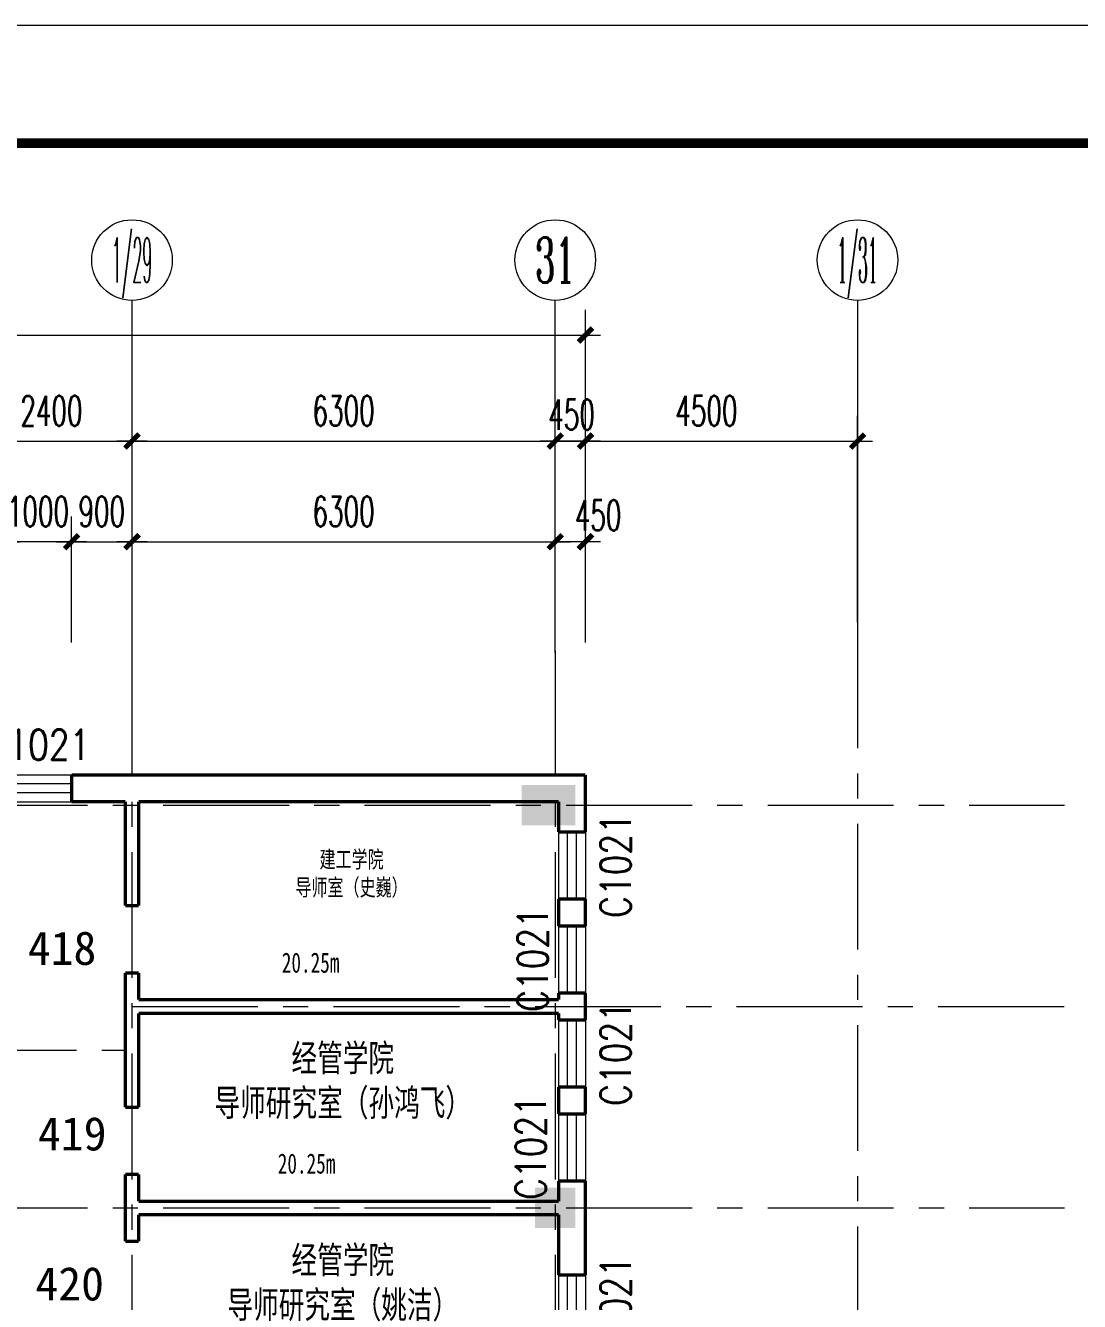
# Model space of a CAD drawing. Extents: x 2719331 to 3465925, y -270324 to -167476.
# Drawn here: x 3265027 to 3280716, y -187111 to -168105 of the extents above; entities that cross this region are included whole.
import ezdxf
from ezdxf.enums import TextEntityAlignment as Align

# ---------------------------------------------------------------- set-up
doc = ezdxf.new("R2010")
doc.units = 0
doc.header["$LTSCALE"] = 1500
doc.header["$MEASUREMENT"] = 0
doc.linetypes.add('CENTER', pattern=[2, 1.25, -0.25, 0.25, -0.25])
doc.layers.get('0').update_dxf_attribs({"linetype": 'CONTINUOUS', "lineweight": 0})
doc.layers.get('DEFPOINTS').update_dxf_attribs({"linetype": 'CONTINUOUS', "lineweight": 5})
for name, color, linetype, lineweight in [('AXIS', 7, 'CONTINUOUS', 5), ('AXIS_TEXT', 7, 'CONTINUOUS', 5), ('COLUMN', 7, 'CONTINUOUS', 5), ('DOTE', 7, 'CENTER', 5), ('WALL', 7, 'CONTINUOUS', 5), ('WINDOW', 7, 'CONTINUOUS', 5), ('WINDOW_TEXT', 7, 'CONTINUOUS', 5), ('我的', 7, 'CONTINUOUS', 5)]:
    doc.layers.add(name, color=color, linetype=linetype, lineweight=lineweight)
doc.layers.add('中文', color=4, linetype='CONTINUOUS')
doc.layers.add('地面', color=250, linetype='CONTINUOUS')
doc.styles.add('_SIMPLEX', font='SIMPLEX.shx', dxfattribs={"width": 0.6})
doc.styles.add('COMPLEX', font='COMPLEX')
doc.styles.add('DIM_FONT', font='romans.shx', dxfattribs={"width": 0.6})
doc.styles.add('HZ4', font='SimSun.ttf', dxfattribs={"width": 0.7, "height": 700})
doc.styles.add('SIMPLEX', font='SIMPLEX.SHX', dxfattribs={"width": 0.6})
doc.styles.get("Standard").update_dxf_attribs({"font": 'SIMHEI.TTF', "height": 1.2})
doc.dimstyles.new('DIMN150', dxfattribs={"dimscale": 1.5, "dimtxt": 300, "dimasz": 1, "dimexe": 250, "dimexo": 300, "dimgap": 150, "dimtad": 1, "dimdec": 0, "dimdsep": 46, "dimtxsty": 'DIM_FONT', "dimblk": '_DIMX', "dimcen": 2.5, "dimdle": 0.3, "dimclrd": 7, "dimclre": 256, "dimclrt": 256, "dimadec": 0, "dimazin": 0, "dimtfac": 1, "dimtdec": 0, "dimtix": 1, "dimtmove": 2, "dimatfit": 3, "dimldrblk": '_DIMX', "dimfxl": 1, "dimtvp": 1, "dimtolj": 1, "dimtzin": 0, "dimlwd": -1, "dimlwe": -1, "dimarcsym": 0})

# ---------------------------------------------------------------- blocks, each defined once
blk = doc.blocks.new('_FZH')
blk.add_solid([(0.5, -0.5), (-0.5, -0.5), (0.5, 0.5), (-0.5, 0.5)])
blk = doc.blocks.new('_WBLK')
for p, q in [((-0.5, 0.5), (0.5, 0.5)), ((0.5, 0.167), (-0.5, 0.167)), ((0.5, -0.167), (-0.5, -0.167)), ((-0.5, -0.5), (0.5, -0.5))]:
    blk.add_line(p, q)
at = {"layer": 'WINDOW_TEXT', "style": 'SIMPLEX', "flags": 9}
blk.add_attdef('A', text='', height=1, dxfattribs=at).set_placement((0, 1.5), align=Align.MIDDLE)
blk = doc.blocks.new('_AXISO')
blk.add_circle((0, 0), 0.5)
at = {"layer": 'AXIS_TEXT', "style": 'COMPLEX', "width": 1.041667}
blk.add_attdef('A', text='', height=0.56, dxfattribs=at).set_placement((-0.25, -0.28), (0.25, -0.28), align=Align.FIT)
blk = doc.blocks.new('_DIMX')
blk.add_line((-150, 0), (150, 0))
at = {"const_width": 50}
blk.add_lwpolyline([(-70, -70), (70, 70)], dxfattribs=at)
blk = doc.blocks.new('*D1381')
at = {"layer": 'DEFPOINTS', "color": 0, "lineweight": 25}
for p in [(3266612, -174294), (3264212, -177444), (3266612, -177444)]:
    blk.add_point(p, dxfattribs=at)
at = {"layer": '我的'}
for p, q in [((3264212, -176994), (3264212, -173919)), ((3266612, -176994), (3266612, -173919))]:
    blk.add_line(p, q, dxfattribs=at)
at = {"layer": '我的', "color": 7}
blk.add_line((3264213, -174294), (3266610, -174294), dxfattribs=at)
at = {"layer": '我的', "color": 7, "xscale": 1.5, "yscale": 1.5, "zscale": 1.5, "rotation": 180}
blk.add_blockref('_DIMX', (3264212, -174294), dxfattribs=at)
at = {"layer": '我的', "color": 7, "xscale": 1.5, "yscale": 1.5, "zscale": 1.5}
blk.add_blockref('_DIMX', (3266612, -174294), dxfattribs=at)
at = {"layer": '我的', "lineweight": 0, "insert": (3265412, -173844), "char_height": 450, "attachment_point": 5, "style": 'DIM_FONT'}
blk.add_mtext('\\A1;2400', dxfattribs=at)
blk = doc.blocks.new('*D1385')
at = {"layer": 'DEFPOINTS', "color": 0, "lineweight": 25}
for p in [(3273362, -172715), (3273362, -177060), (3216011, -177285)]:
    blk.add_point(p, dxfattribs=at)
at = {"layer": '我的'}
for p, q in [((3216011, -176835), (3216011, -172340)), ((3273362, -176610), (3273362, -172340))]:
    blk.add_line(p, q, dxfattribs=at)
at = {"layer": '我的', "color": 7}
blk.add_line((3216013, -172715), (3273360, -172715), dxfattribs=at)
at = {"layer": '我的', "color": 7, "xscale": 1.5, "yscale": 1.5, "zscale": 1.5, "rotation": 180}
blk.add_blockref('_DIMX', (3216011, -172715), dxfattribs=at)
at = {"layer": '我的', "color": 7, "xscale": 1.5, "yscale": 1.5, "zscale": 1.5}
blk.add_blockref('_DIMX', (3273362, -172715), dxfattribs=at)
at = {"layer": '我的', "lineweight": 0, "insert": (3244686, -172265), "char_height": 450, "attachment_point": 5, "style": 'DIM_FONT'}
blk.add_mtext('\\A1;57350', dxfattribs=at)
blk = doc.blocks.new('*D1399')
at = {"layer": 'DEFPOINTS', "color": 0, "lineweight": 25}
for p in [(3264711, -175794), (3264711, -177744), (3265711, -177744)]:
    blk.add_point(p, dxfattribs=at)
at = {"layer": '我的'}
for p, q in [((3264711, -177294), (3264711, -175419)), ((3265711, -177294), (3265711, -175419))]:
    blk.add_line(p, q, dxfattribs=at)
at = {"layer": '我的', "color": 7}
for p, q in [((3264710, -175794), (3264708, -175794)), ((3265711, -175794), (3264711, -175794)), ((3265713, -175794), (3265714, -175794))]:
    blk.add_line(p, q, dxfattribs=at)
at = {"layer": '我的', "color": 7, "xscale": 1.5, "yscale": 1.5, "zscale": 1.5}
blk.add_blockref('_DIMX', (3264711, -175794), dxfattribs=at)
at = {"layer": '我的', "color": 7, "xscale": 1.5, "yscale": 1.5, "zscale": 1.5, "rotation": 180}
blk.add_blockref('_DIMX', (3265711, -175794), dxfattribs=at)
at = {"layer": '我的', "lineweight": 0, "insert": (3265211, -175344), "char_height": 450, "attachment_point": 5, "style": 'DIM_FONT'}
blk.add_mtext('\\A1;1000', dxfattribs=at)
blk = doc.blocks.new('*D1412')
at = {"layer": 'DEFPOINTS', "color": 0, "lineweight": 25}
for p in [(3277412, -174294), (3277412, -177444), (3272912, -177744)]:
    blk.add_point(p, dxfattribs=at)
at = {"layer": '我的'}
for p, q in [((3272912, -177294), (3272912, -173919)), ((3277412, -176994), (3277412, -173919))]:
    blk.add_line(p, q, dxfattribs=at)
at = {"layer": '我的', "color": 7}
blk.add_line((3272913, -174294), (3277410, -174294), dxfattribs=at)
at = {"layer": '我的', "color": 7, "xscale": 1.5, "yscale": 1.5, "zscale": 1.5, "rotation": 180}
blk.add_blockref('_DIMX', (3272912, -174294), dxfattribs=at)
at = {"layer": '我的', "color": 7, "xscale": 1.5, "yscale": 1.5, "zscale": 1.5}
blk.add_blockref('_DIMX', (3277412, -174294), dxfattribs=at)
at = {"layer": '我的', "lineweight": 0, "insert": (3275162, -173844), "char_height": 450, "attachment_point": 5, "style": 'DIM_FONT'}
blk.add_mtext('\\A1;4500', dxfattribs=at)
blk = doc.blocks.new('*D1423')
at = {"layer": 'DEFPOINTS', "color": 0, "lineweight": 25}
for p in [(3266612, -175794), (3265711, -177744), (3266612, -177744)]:
    blk.add_point(p, dxfattribs=at)
at = {"layer": '我的'}
for p, q in [((3265711, -177294), (3265711, -175419)), ((3266612, -177294), (3266612, -175419))]:
    blk.add_line(p, q, dxfattribs=at)
at = {"layer": '我的', "color": 7}
for p, q in [((3265710, -175794), (3265708, -175794)), ((3265711, -175794), (3266612, -175794)), ((3266613, -175794), (3266615, -175794))]:
    blk.add_line(p, q, dxfattribs=at)
at = {"layer": '我的', "color": 7, "xscale": 1.5, "yscale": 1.5, "zscale": 1.5}
blk.add_blockref('_DIMX', (3265711, -175794), dxfattribs=at)
at = {"layer": '我的', "color": 7, "xscale": 1.5, "yscale": 1.5, "zscale": 1.5, "rotation": 180}
blk.add_blockref('_DIMX', (3266612, -175794), dxfattribs=at)
at = {"layer": '我的', "lineweight": 0, "insert": (3266161, -175344), "char_height": 450, "attachment_point": 5, "style": 'DIM_FONT'}
blk.add_mtext('\\A1;900', dxfattribs=at)
blk = doc.blocks.new('*D1424')
at = {"layer": 'DEFPOINTS', "color": 0, "lineweight": 25}
for p in [(3272912, -175794), (3272912, -177744), (3273362, -177744)]:
    blk.add_point(p, dxfattribs=at)
at = {"layer": '我的'}
for p, q in [((3272912, -177294), (3272912, -175419)), ((3273362, -177294), (3273362, -175419))]:
    blk.add_line(p, q, dxfattribs=at)
at = {"layer": '我的', "color": 7}
for p, q in [((3272910, -175794), (3272909, -175794)), ((3273362, -175794), (3272912, -175794)), ((3273363, -175794), (3273365, -175794))]:
    blk.add_line(p, q, dxfattribs=at)
at = {"layer": '我的', "color": 7, "xscale": 1.5, "yscale": 1.5, "zscale": 1.5}
blk.add_blockref('_DIMX', (3272912, -175794), dxfattribs=at)
at = {"layer": '我的', "color": 7, "xscale": 1.5, "yscale": 1.5, "zscale": 1.5, "rotation": 180}
blk.add_blockref('_DIMX', (3273362, -175794), dxfattribs=at)
at = {"layer": '我的', "lineweight": 0, "insert": (3273550, -175401), "char_height": 450, "attachment_point": 5, "style": 'DIM_FONT'}
blk.add_mtext('\\A1;450', dxfattribs=at)
blk = doc.blocks.new('*D1426')
at = {"layer": 'DEFPOINTS', "color": 0, "lineweight": 25}
for p in [(3272912, -174294), (3272912, -176244), (3273362, -176244)]:
    blk.add_point(p, dxfattribs=at)
at = {"layer": '我的'}
for p, q in [((3272912, -175794), (3272912, -173919)), ((3273362, -175794), (3273362, -173919))]:
    blk.add_line(p, q, dxfattribs=at)
at = {"layer": '我的', "color": 7}
for p, q in [((3272910, -174294), (3272909, -174294)), ((3273362, -174294), (3272912, -174294)), ((3273363, -174294), (3273365, -174294))]:
    blk.add_line(p, q, dxfattribs=at)
at = {"layer": '我的', "color": 7, "xscale": 1.5, "yscale": 1.5, "zscale": 1.5}
blk.add_blockref('_DIMX', (3272912, -174294), dxfattribs=at)
at = {"layer": '我的', "color": 7, "xscale": 1.5, "yscale": 1.5, "zscale": 1.5, "rotation": 180}
blk.add_blockref('_DIMX', (3273362, -174294), dxfattribs=at)
at = {"layer": '我的', "lineweight": 0, "insert": (3273155, -173901), "char_height": 450, "attachment_point": 5, "style": 'DIM_FONT'}
blk.add_mtext('\\A1;450', dxfattribs=at)
blk = doc.blocks.new('*D891')
at = {"layer": 'DEFPOINTS', "color": 0, "lineweight": 25}
for p in [(3272912, -174294), (3266612, -177444), (3272912, -177444)]:
    blk.add_point(p, dxfattribs=at)
at = {"layer": '我的'}
for p, q in [((3266612, -176994), (3266612, -173919)), ((3272912, -176994), (3272912, -173919))]:
    blk.add_line(p, q, dxfattribs=at)
at = {"layer": '我的', "color": 7}
blk.add_line((3266613, -174294), (3272910, -174294), dxfattribs=at)
at = {"layer": '我的', "color": 7, "xscale": 1.5, "yscale": 1.5, "zscale": 1.5, "rotation": 180}
blk.add_blockref('_DIMX', (3266612, -174294), dxfattribs=at)
at = {"layer": '我的', "color": 7, "xscale": 1.5, "yscale": 1.5, "zscale": 1.5}
blk.add_blockref('_DIMX', (3272912, -174294), dxfattribs=at)
at = {"layer": '我的', "lineweight": 0, "insert": (3269762, -173844), "char_height": 450, "attachment_point": 5, "style": 'DIM_FONT'}
blk.add_mtext('\\A1;6300', dxfattribs=at)
blk = doc.blocks.new('*D892')
at = {"layer": 'DEFPOINTS', "color": 0, "lineweight": 25}
for p in [(3272911, -175794), (3266612, -177744), (3272911, -177744)]:
    blk.add_point(p, dxfattribs=at)
at = {"layer": '我的'}
for p, q in [((3266612, -177294), (3266612, -175419)), ((3272911, -177294), (3272911, -175419))]:
    blk.add_line(p, q, dxfattribs=at)
at = {"layer": '我的', "color": 7}
blk.add_line((3266613, -175794), (3272909, -175794), dxfattribs=at)
at = {"layer": '我的', "color": 7, "xscale": 1.5, "yscale": 1.5, "zscale": 1.5, "rotation": 180}
blk.add_blockref('_DIMX', (3266612, -175794), dxfattribs=at)
at = {"layer": '我的', "color": 7, "xscale": 1.5, "yscale": 1.5, "zscale": 1.5}
blk.add_blockref('_DIMX', (3272911, -175794), dxfattribs=at)
at = {"layer": '我的', "lineweight": 0, "insert": (3269761, -175344), "char_height": 450, "attachment_point": 5, "style": 'DIM_FONT'}
blk.add_mtext('\\A1;6300', dxfattribs=at)

msp = doc.modelspace()

# ---------------------------------------------------------------- linework, layer by layer
at = {"layer": 'AXIS', "color": 250}
msp.add_lwpolyline([(3175158, -168104.7), (3175158, -269418.1), (3311878.5, -269418.1), (3311878.5, -168104.7)], close=True, dxfattribs=at)
at = {"layer": 'AXIS', "color": 0, "const_width": 140.2}
msp.add_lwpolyline([(3176910.8, -169857.5), (3176910.8, -267665.3), (3310125.7, -267665.3), (3310125.7, -169857.5)], close=True, dxfattribs=at)
at = {"layer": 'DOTE', "lineweight": 0}
for p, q in [((3277411.6, -176994.2), (3277411.2, -214517.4)), ((3266611.1, -177417.3), (3266611.1, -214517.4)), ((3272911.1, -177417.3), (3272911.1, -243748.6)), ((3234074.6, -179717.4), (3280494.9, -179717.4)), ((3266611.1, -182717.4), (3280494.9, -182717.4)), ((3257911.1, -183367.4), (3266611.1, -183367.4)), ((3234074.6, -185717.4), (3280494.9, -185717.4))]:
    msp.add_line(p, q, dxfattribs=at)
at = {"layer": 'WALL', "lineweight": 0, "const_width": 50}
for points in [[(3265711.1, -179267.4), (3265711.1, -179667.4)], [(3265711.1, -179267.4), (3273361.1, -179267.4)], [(3273361.1, -180117.4), (3273361.1, -179267.4)], [(3265711.1, -179667.4), (3266511.1, -179667.4)], [(3266511.1, -179667.4), (3266511.1, -181217)], [(3266711.1, -179667.4), (3272961.1, -179667.4)], [(3266711.1, -179667.4), (3266711.1, -181217)], [(3272961.1, -180117.4), (3272961.1, -179667.4)], [(3272961.1, -180117.4), (3273361.1, -180117.4)], [(3272961.1, -181517.4), (3272961.1, -181117.4)], [(3272961.1, -181117.4), (3273361.1, -181117.4)], [(3273361.1, -181517.4), (3273361.1, -181117.4)], [(3266511.1, -181217), (3266711.1, -181217)], [(3272961.1, -181517.4), (3273361.1, -181517.4)], [(3266511.1, -182217), (3266511.1, -184217.4)], [(3266511.1, -182217), (3266711.1, -182217)], [(3266711.1, -182217), (3266711.1, -182617.4)], [(3272961.1, -182617.4), (3266711.1, -182617.4)], [(3272961.1, -182517.4), (3273361.1, -182517.4)], [(3272961.1, -182617.4), (3272961.1, -182517.4)], [(3273361.1, -182917.4), (3273361.1, -182517.4)], [(3266711.1, -182817.4), (3266711.1, -184217.4)], [(3272961.1, -182817.4), (3266711.1, -182817.4)], [(3272961.1, -182917.4), (3272961.1, -182817.4)], [(3272961.1, -182917.4), (3273361.1, -182917.4)], [(3272961.1, -184317.4), (3272961.1, -183917.4)], [(3272961.1, -183917.4), (3273361.1, -183917.4)], [(3273361.1, -184317.4), (3273361.1, -183917.4)], [(3266511.1, -184217.4), (3266711.1, -184217.4)], [(3272961.1, -184317.4), (3273361.1, -184317.4)], [(3266511.1, -185217.4), (3266511.1, -186217.4)], [(3266511.1, -185217.4), (3266711.1, -185217.4)], [(3266711.1, -185217.4), (3266711.1, -185617.4)], [(3272961.1, -185317.4), (3273361.1, -185317.4)], [(3272961.1, -185617.4), (3272961.1, -185317.4)], [(3273361.1, -186717.4), (3273361.1, -185317.4)], [(3266711.1, -185617.4), (3272961.1, -185617.4)], [(3266711.1, -185817.4), (3266711.1, -186217.4)], [(3266711.1, -185817.4), (3272961.1, -185817.4)], [(3272961.1, -185817.4), (3272961.1, -186717.4)], [(3266511.1, -186217.4), (3266711.1, -186217.4)], [(3273361.1, -186717.4), (3272961.1, -186717.4)]]:
    msp.add_lwpolyline(points, dxfattribs=at)
at = {"layer": '我的', "lineweight": 0}
for p, q in [((3266611.6, -177444.2), (3266611.5, -172198.7)), ((3272911.6, -177444.2), (3272911.5, -172198.7)), ((3277411.5, -172198.7), (3277411.6, -177444.2))]:
    msp.add_line(p, q, dxfattribs=at)

# ---------------------------------------------------------------- block references
at = {"layer": 'AXIS', "lineweight": 0}
ref = msp.add_blockref('_AXISO', (3266611.5, -171598.7), dxfattribs=dict(at, xscale=1200, yscale=1200, zscale=1200))
ref.add_attrib('A', '1/29', dxfattribs={"layer": 'AXIS_TEXT', "height": 672, "style": 'COMPLEX', "width": 0.264085}).set_placement((3266311.5, -171934.7), (3266911.5, -171934.7), align=Align.FIT)
ref = msp.add_blockref('_AXISO', (3272911.5, -171598.7), dxfattribs=dict(at, xscale=1200, yscale=1200, zscale=1200))
ref.add_attrib('A', '31', dxfattribs={"layer": 'AXIS_TEXT', "height": 672, "style": 'COMPLEX', "width": 0.669643}).set_placement((3272611.5, -171934.7), (3273211.5, -171934.7), align=Align.FIT)
ref = msp.add_blockref('_AXISO', (3277411.5, -171598.7), dxfattribs=dict(at, xscale=1200, yscale=1200, zscale=1200))
ref.add_attrib('A', '1/31', dxfattribs={"layer": 'AXIS_TEXT', "height": 672, "style": 'COMPLEX', "width": 0.288462}).set_placement((3277111.5, -171934.7), (3277711.5, -171934.7), align=Align.FIT)
at = {"layer": 'COLUMN', "lineweight": 0, "yscale": 600, "zscale": 600}
for p, xscale in [((3272811.1, -179717.4), 800), ((3272911.1, -185717.4), 600)]:
    msp.add_blockref('_FZH', p, dxfattribs=dict(at, xscale=xscale))
at = {"layer": 'WINDOW', "lineweight": 0}
ref = msp.add_blockref('_WBLK', (3265211.1, -179467.4), dxfattribs=dict(at, xscale=1000, yscale=399.999105035793, zscale=1000))
ref.add_attrib('A', 'C1021', dxfattribs={"layer": 'WINDOW_TEXT', "height": 450, "style": '_SIMPLEX', "width": 0.8, "flags": 8}).set_placement((3265211.1, -178817.4), align=Align.MIDDLE)
ref = msp.add_blockref('_WBLK', (3273161.1, -180617.4), dxfattribs=dict(at, xscale=1000, yscale=400.000000053551, zscale=1000, rotation=270))
ref.add_attrib('A', 'C1021', dxfattribs={"layer": 'WINDOW_TEXT', "height": 450, "rotation": 90, "style": '_SIMPLEX', "width": 0.8, "flags": 8}).set_placement((3273811.1, -180617.4), align=Align.MIDDLE)
ref = msp.add_blockref('_WBLK', (3273161.1, -182017.4), dxfattribs=dict(at, xscale=1000, yscale=400.000000053551, zscale=1000, rotation=270))
ref.add_attrib('A', 'C1021', dxfattribs={"layer": 'WINDOW_TEXT', "height": 450, "rotation": 90, "style": '_SIMPLEX', "width": 0.8, "flags": 8}).set_placement((3272577.2, -182017.4), align=Align.MIDDLE)
ref = msp.add_blockref('_WBLK', (3273161.1, -183417.4), dxfattribs=dict(at, xscale=1000, yscale=400.000000053551, zscale=1000, rotation=270))
ref.add_attrib('A', 'C1021', dxfattribs={"layer": 'WINDOW_TEXT', "height": 450, "rotation": 90, "style": '_SIMPLEX', "width": 0.8, "flags": 8}).set_placement((3273811.1, -183417.4), align=Align.MIDDLE)
ref = msp.add_blockref('_WBLK', (3273161.1, -184817.4), dxfattribs=dict(at, xscale=1000, yscale=400.000000053551, zscale=1000, rotation=270))
ref.add_attrib('A', 'C1021', dxfattribs={"layer": 'WINDOW_TEXT', "height": 450, "rotation": 90, "style": '_SIMPLEX', "width": 0.8, "flags": 8}).set_placement((3272546.8, -184817.4), align=Align.MIDDLE)
ref = msp.add_blockref('_WBLK', (3273161.1, -187217.4), dxfattribs=dict(at, xscale=1000, yscale=400.000000053551, zscale=1000, rotation=270))
ref.add_attrib('A', 'C1021', dxfattribs={"layer": 'WINDOW_TEXT', "height": 450, "rotation": 90, "style": '_SIMPLEX', "width": 0.8, "flags": 8}).set_placement((3273811.1, -187217.4), align=Align.MIDDLE)

# ---------------------------------------------------------------- texts
at = {"layer": '中文', "char_height": 500, "width": 6011.563, "attachment_point": 1}
for s, insert in [('{\\fFangSong_GB2312|b0|i0|c134|p49;\\C0;418}', (3265060.3, -181596.5)), ('{\\fFangSong_GB2312|b0|i0|c134|p49;\\C0;419}', (3265212, -184361.4)), ('{\\fFangSong_GB2312|b0|i0|c134|p49;\\C0;420}', (3265174.1, -186596.1))]:
    msp.add_mtext(s, dxfattribs=dict(at, insert=insert))
at = {"layer": '地面', "lineweight": 25, "char_height": 300, "width": 2752.52, "attachment_point": 1, "style": 'HZ4'}
for insert in [(3268841.5, -181913.6), (3268781.6, -184906.4)]:
    msp.add_mtext('{\\C3;20.25m}', dxfattribs=dict(at, insert=insert))
at = {"layer": '我的', "lineweight": 25, "width": 3836.684, "attachment_point": 2, "style": 'HZ4'}
for s, insert, char_height in [('{\\f宋体|b0|i0|c134|p2;建工学院\\P导师室（史巍）}', (3269880.1, -180400.5), 250), ('{\\f宋体|b0|i0|c134|p2;经管学院\\P导师研究室（孙鸿飞）}', (3269749.3, -183282.7), 400), ('{\\f宋体|b0|i0|c134|p2;经管学院\\P导师研究室（姚洁）}', (3269749.3, -186291.2), 400)]:
    msp.add_mtext(s, dxfattribs=dict(at, insert=insert, char_height=char_height))

# ---------------------------------------------------------------- dimensions: what is measured, and where the dimension line sits
at = {"layer": '我的', "lineweight": 0}
for base, p1, p2, picture, middle in [((3273361.6, -172715.1), (3216011.2, -177285.3), (3273361.6, -177060.4), '*D1385', (3244686.4, -172265.1)), ((3266611.5, -174294.2), (3264211.6, -177444.2), (3266611.5, -177444.2), '*D1381', (3265411.5, -173844.2)), ((3272911.6, -174294.2), (3266611.5, -177444.2), (3272911.6, -177444.2), '*D891', (3269761.5, -173844.2)), ((3264711.2, -175794.2), (3265711.1, -177744.2), (3264711.2, -177744.2), '*D1399', (3265211.2, -175344.2)), ((3266611.5, -175794.2), (3265711.1, -177744.2), (3266611.5, -177744.2), '*D1423', (3266161.3, -175344.2))]:
    dim = msp.add_linear_dim(base=base, p1=p1, p2=p2, dimstyle='DIMN150', dxfattribs=at)
    dim.commit()
    dim.dimension.update_dxf_attribs({"geometry": picture, "text_midpoint": middle})
for base, p1, p2, picture, middle in [((3272911.6, -174294.2), (3273361.6, -176244.2), (3272911.6, -176244.2), '*D1426', (3273154.6, -173901)), ((3272911.6, -175794.2), (3273361.6, -177744.2), (3272911.6, -177744.2), '*D1424', (3273549.7, -175401))]:
    dim = msp.add_linear_dim(base=base, p1=p1, p2=p2, dimstyle='DIMN150', dxfattribs=at)
    dim.commit()
    dim.dimension.update_dxf_attribs({"geometry": picture, "text_midpoint": middle, "dimtype": 160})
dim = msp.add_linear_dim(base=(3277411.6, -174294.2), p1=(3272911.6, -177744.2), p2=(3277411.6, -177444.2), angle=180, dimstyle='DIMN150', dxfattribs=at)
dim.commit()
dim.dimension.update_dxf_attribs({"geometry": '*D1412', "text_midpoint": (3275161.6, -173844.2)})
dim = msp.add_linear_dim(base=(3272910.6, -175794.2), p1=(3266611.5, -177744.2), p2=(3272910.6, -177744.2), text='6300', dimstyle='DIMN150', dxfattribs=at)
dim.commit()
dim.dimension.update_dxf_attribs({"geometry": '*D892', "text_midpoint": (3269761.1, -175344.2)})

doc.saveas('drawing.dxf')
